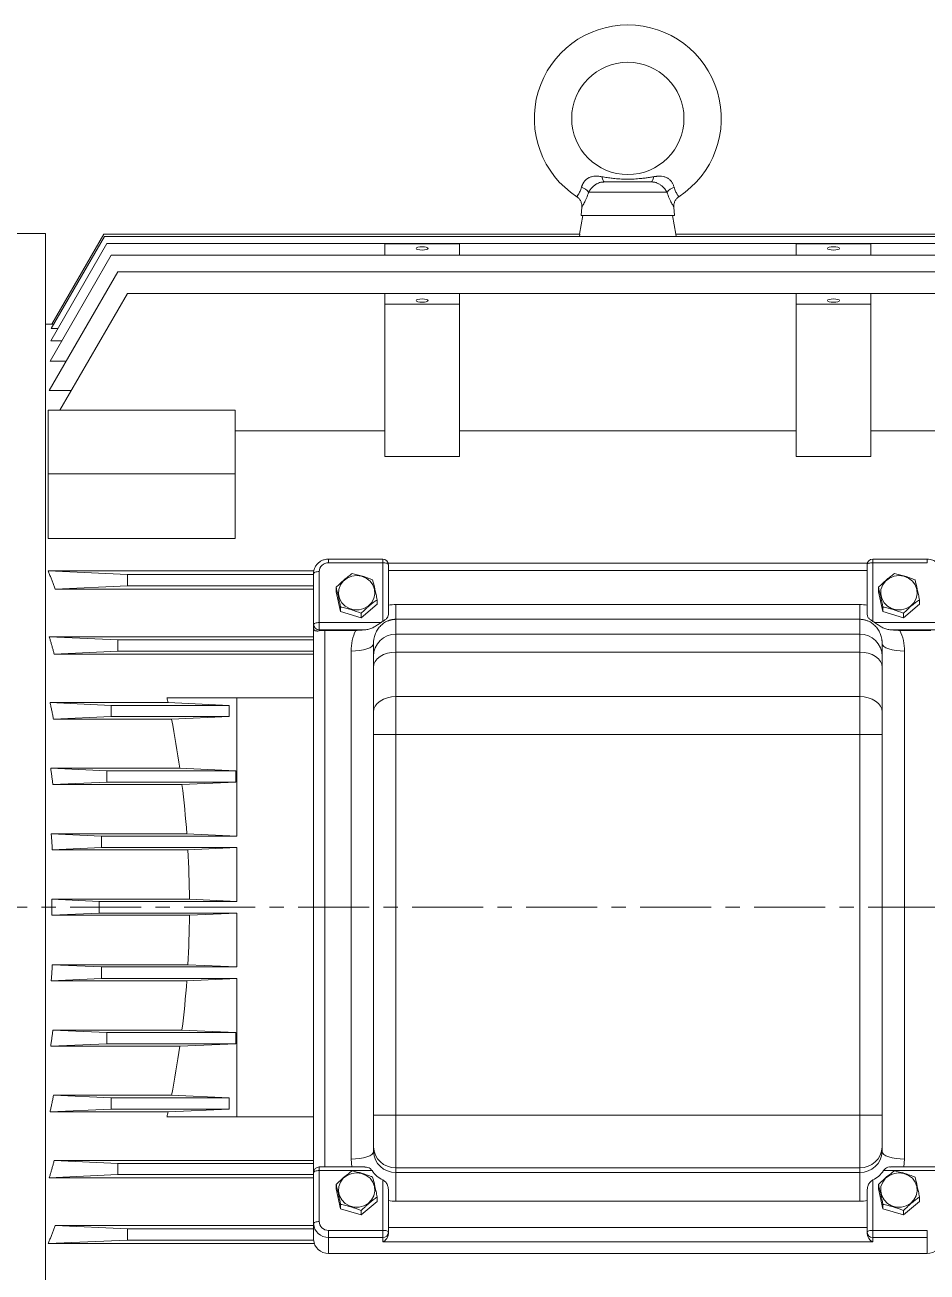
# Model space of a CAD drawing. Header units: inches. Extents: x -48 to 250, y -21 to 207.
# Drawn here: x 20.49 to 29.99, y 52.19 to 65.33 of the extents above; entities that cross this region are included whole.
import ezdxf

# ---------------------------------------------------------------- set-up
doc = ezdxf.new("R2010")
doc.units = ezdxf.units.IN
doc.header["$MEASUREMENT"] = 0
doc.linetypes.add('CENTERX2', pattern=[0.8, 0.5, -0.1, 0.1, -0.1])
doc.layers.add('Centerline', color=5, linetype='CENTERX2', lineweight=5)

# ---------------------------------------------------------------- blocks, each defined once
blk = doc.blocks.new('HHI 286TS FRONT VIEW')
at = {"color": 7, "linetype": 'Continuous', "lineweight": 5}
for p, q in [((-13.088, 7.53), (-13.912, 7.53)), ((-13.984, 7.373), (-13.992, 7.283)), ((-13.008, 7.283), (-13.016, 7.373)), ((-13.972, 7.283), (-14.007, 7.087)), ((-13.008, 7.283), (-13.992, 7.283)), ((-12.993, 7.087), (-13.028, 7.283)), ((-19.63, 7.094), (-24.472, 7.094)), ((-19.63, 7.094), (-19.63, -6.222)), ((-18.983, 6.99), (-19.575, 5.965)), ((-19.009, 7.062), (-19.569, 6.093)), ((-19.017, 7.087), (-19.563, 6.141)), ((-14.004, 7.087), (-19.017, 7.087)), ((-7.991, 7.062), (-19.009, 7.062)), ((-8.017, 6.99), (-18.983, 6.99)), ((-16.059, 6.985), (-16.059, 6.867)), ((-16.059, 6.985), (-15.272, 6.985)), ((-15.272, 6.985), (-15.272, 6.867)), ((-14.004, 7.087), (-14.008, 7.062)), ((-12.992, 7.062), (-12.996, 7.087)), ((-7.983, 7.087), (-12.996, 7.087)), ((-11.728, 6.867), (-11.728, 6.985)), ((-10.941, 6.985), (-11.728, 6.985)), ((-10.941, 6.867), (-10.941, 6.985)), ((-18.937, 6.867), (-19.582, 5.751)), ((-8.063, 6.867), (-18.937, 6.867)), ((-18.868, 6.693), (-19.59, 5.442)), ((-8.132, 6.693), (-18.868, 6.693)), ((-18.767, 6.464), (-19.477, 5.234)), ((-16.059, 6.464), (-18.767, 6.464)), ((-16.059, 6.464), (-16.059, 6.35)), ((-15.272, 6.464), (-16.059, 6.464)), ((-15.272, 6.464), (-15.272, 6.35)), ((-11.728, 6.464), (-15.272, 6.464)), ((-10.941, 6.464), (-11.728, 6.464)), ((-11.728, 6.35), (-11.728, 6.464)), ((-10.941, 6.35), (-10.941, 6.464)), ((-8.233, 6.464), (-10.941, 6.464)), ((-16.059, 6.35), (-16.059, 4.747)), ((-16.059, 6.35), (-15.272, 6.35)), ((-15.272, 6.35), (-15.272, 4.747)), ((-10.941, 6.35), (-11.728, 6.35)), ((-11.728, 4.747), (-11.728, 6.35)), ((-10.941, 4.747), (-10.941, 6.35)), ((-19.563, 6.142), (-19.63, 6.142)), ((-19.501, 6.093), (-19.569, 6.093)), ((-19.541, 6.141), (-19.563, 6.141)), ((-19.458, 5.965), (-19.575, 5.965)), ((-19.411, 5.751), (-19.582, 5.751)), ((-19.357, 5.442), (-19.59, 5.442)), ((-19.602, 5.234), (-17.634, 5.234)), ((-19.602, 4.566), (-19.602, 5.234)), ((-17.634, 4.566), (-17.634, 5.234)), ((-16.059, 5.018), (-17.634, 5.018)), ((-11.728, 5.018), (-15.272, 5.018)), ((-9.366, 5.018), (-10.941, 5.018)), ((-15.272, 4.747), (-16.059, 4.747)), ((-10.941, 4.747), (-11.728, 4.747)), ((-19.602, 4.566), (-17.634, 4.566)), ((-19.602, 3.885), (-19.602, 4.566)), ((-17.634, 4.566), (-17.634, 3.885)), ((-17.634, 3.885), (-19.602, 3.885)), ((-16.079, 3.666), (-16.65, 3.666)), ((-16.65, 3.628), (-16.65, 3.666)), ((-16.65, 3.628), (-16.079, 3.628)), ((-16.079, 3.628), (-16.079, 3.666)), ((-16.079, 3.628), (-16.079, 3.011)), ((-10.978, 3.623), (-16.022, 3.623)), ((-16.02, 3.096), (-16.02, 3.607)), ((-10.98, 3.607), (-10.98, 3.096)), ((-10.35, 3.666), (-10.921, 3.666)), ((-10.921, 3.666), (-10.921, 3.628)), ((-10.921, 3.628), (-10.921, 3.011)), ((-10.921, 3.628), (-10.35, 3.628)), ((-10.35, 3.628), (-10.35, 3.666)), ((-18.767, 3.504), (-19.602, 3.542)), ((-19.602, 3.542), (-16.803, 3.542)), ((-18.767, 3.504), (-16.807, 3.504)), ((-18.767, 3.386), (-18.767, 3.504)), ((-16.807, 2.978), (-16.807, 3.515)), ((-16.748, 2.999), (-16.748, 3.535)), ((-16.02, 3.545), (-10.98, 3.545)), ((-19.527, 3.351), (-18.767, 3.386)), ((-16.807, 3.351), (-19.527, 3.351)), ((-16.807, 3.386), (-18.767, 3.386)), ((-16.571, 3.323), (-16.571, 3.37)), ((-16.571, 3.323), (-16.523, 3.114)), ((-10.862, 3.323), (-10.862, 3.37)), ((-10.814, 3.114), (-10.862, 3.323)), ((-16.523, 3.161), (-16.523, 3.114)), ((-16.307, 3.049), (-16.138, 3.192)), ((-16.138, 3.239), (-16.138, 3.192)), ((-15.941, 3.187), (-15.941, 3.033)), ((-11.059, 3.187), (-15.941, 3.187)), ((-11.059, 3.187), (-11.059, 3.033)), ((-10.814, 3.114), (-10.814, 3.161)), ((-10.429, 3.192), (-10.598, 3.049)), ((-10.429, 3.192), (-10.429, 3.239)), ((-16.523, 3.114), (-16.307, 3.049)), ((-16.307, 3.096), (-16.307, 3.049)), ((-15.941, 2.877), (-15.941, 3.033)), ((-11.059, 3.033), (-15.941, 3.033)), ((-11.059, 3.033), (-11.059, 2.877)), ((-10.598, 3.049), (-10.814, 3.114)), ((-10.598, 3.049), (-10.598, 3.096)), ((-16.807, 2.931), (-16.807, 2.978)), ((-16.807, -2.793), (-16.807, 2.931)), ((-16.748, 2.978), (-16.748, 2.999)), ((-16.098, 2.999), (-16.748, 2.999)), ((-16.748, 2.923), (-16.748, 2.978)), ((-16.748, 2.923), (-16.258, 2.923)), ((-16.748, 2.923), (-16.748, 2.911)), ((-16.689, 2.916), (-16.364, 2.916)), ((-16.689, -2.734), (-16.689, 2.916)), ((-10.902, 2.999), (-10.252, 2.999)), ((-10.742, 2.923), (-10.252, 2.923)), ((-10.636, 2.916), (-10.311, 2.916)), ((-19.59, 2.848), (-16.807, 2.848)), ((-19.59, 2.848), (-18.868, 2.815)), ((-18.868, 2.815), (-16.807, 2.815)), ((-18.868, 2.697), (-18.868, 2.815)), ((-16.177, 2.642), (-16.177, 2.778)), ((-15.941, 2.688), (-15.941, 2.877)), ((-11.059, 2.877), (-15.941, 2.877)), ((-11.059, 2.688), (-11.059, 2.877)), ((-10.823, 2.642), (-10.823, 2.778)), ((-19.538, 2.666), (-18.868, 2.697)), ((-16.807, 2.666), (-19.538, 2.666)), ((-16.807, 2.697), (-18.868, 2.697)), ((-16.413, 2.697), (-16.413, -2.652)), ((-15.941, 2.218), (-15.941, 2.688)), ((-15.941, 2.688), (-11.059, 2.688)), ((-11.059, 2.688), (-11.059, 2.218)), ((-10.587, -2.652), (-10.587, 2.697)), ((-16.177, 2.058), (-16.177, 2.528)), ((-10.823, 2.058), (-10.823, 2.528)), ((-19.582, 2.155), (-18.34, 2.155)), ((-19.582, 2.155), (-18.937, 2.126)), ((-18.937, 2.126), (-17.695, 2.126)), ((-18.937, 2.126), (-18.937, 2.008)), ((-17.614, 2.205), (-18.351, 2.205)), ((-18.34, 2.155), (-17.695, 2.126)), ((-17.695, 2.126), (-17.695, 2.008)), ((-17.614, 0.749), (-17.614, 2.205)), ((-16.807, 2.205), (-17.614, 2.205)), ((-15.941, 1.819), (-15.941, 2.218)), ((-11.059, 2.218), (-15.941, 2.218)), ((-11.059, 2.218), (-11.059, 1.819)), ((-18.937, 2.008), (-19.546, 1.98)), ((-18.304, 1.98), (-19.546, 1.98)), ((-17.695, 2.008), (-18.937, 2.008)), ((-18.304, 1.98), (-17.695, 2.008)), ((-16.177, 1.819), (-15.941, 1.819)), ((-16.177, -2.189), (-16.177, 1.819)), ((-15.941, -2.189), (-15.941, 1.819)), ((-15.941, 1.819), (-11.059, 1.819)), ((-11.059, 1.819), (-10.823, 1.819)), ((-11.059, 1.819), (-11.059, -2.189)), ((-10.823, -2.189), (-10.823, 1.819)), ((-19.575, 1.464), (-18.983, 1.437)), ((-19.575, 1.464), (-18.216, 1.464)), ((-18.216, 1.464), (-17.625, 1.437)), ((-18.983, 1.319), (-19.552, 1.293)), ((-18.983, 1.437), (-17.625, 1.437)), ((-18.983, 1.437), (-18.983, 1.319)), ((-17.625, 1.319), (-18.983, 1.319)), ((-17.625, 1.319), (-18.194, 1.293)), ((-17.625, 1.437), (-17.625, 1.319)), ((-18.194, 1.293), (-19.552, 1.293)), ((-19.569, 0.773), (-19.041, 0.749)), ((-19.569, 0.773), (-18.142, 0.773)), ((-19.041, 0.749), (-19.041, 0.628)), ((-19.041, 0.749), (-17.614, 0.749)), ((-18.142, 0.773), (-17.614, 0.749)), ((-19.041, 0.628), (-19.558, 0.605)), ((-18.131, 0.605), (-19.558, 0.605)), ((-17.614, 0.628), (-19.041, 0.628)), ((-18.131, 0.605), (-17.614, 0.628)), ((-17.614, 0.061), (-17.614, 0.628)), ((-19.563, 0.084), (-19.063, 0.061)), ((-19.563, 0.084), (-18.115, 0.084)), ((-19.063, 0.061), (-19.063, -0.061)), ((-19.063, 0.061), (-17.614, 0.061)), ((-18.115, 0.084), (-17.614, 0.061)), ((-19.063, -0.061), (-19.563, -0.084)), ((-18.115, -0.084), (-19.563, -0.084)), ((-17.614, -0.061), (-19.063, -0.061)), ((-18.115, -0.084), (-17.614, -0.061)), ((-17.614, -0.628), (-17.614, -0.061)), ((-19.558, -0.605), (-19.041, -0.628)), ((-19.558, -0.605), (-18.131, -0.605)), ((-19.041, -0.628), (-19.041, -0.749)), ((-19.041, -0.628), (-17.614, -0.628)), ((-18.131, -0.605), (-17.614, -0.628)), ((-19.041, -0.749), (-19.569, -0.773)), ((-18.142, -0.773), (-19.569, -0.773)), ((-17.614, -0.749), (-19.041, -0.749)), ((-18.142, -0.773), (-17.614, -0.749)), ((-17.614, -2.205), (-17.614, -0.749)), ((-19.552, -1.293), (-18.983, -1.319)), ((-19.552, -1.293), (-18.194, -1.293)), ((-18.194, -1.293), (-17.625, -1.319)), ((-18.983, -1.437), (-19.575, -1.464)), ((-18.983, -1.319), (-18.983, -1.437)), ((-18.983, -1.319), (-17.625, -1.319)), ((-17.625, -1.437), (-18.983, -1.437)), ((-17.625, -1.437), (-18.216, -1.464)), ((-17.625, -1.319), (-17.625, -1.437)), ((-18.216, -1.464), (-19.575, -1.464)), ((-19.546, -1.98), (-18.937, -2.008)), ((-19.546, -1.98), (-18.304, -1.98)), ((-18.937, -2.008), (-18.937, -2.126)), ((-18.937, -2.008), (-17.695, -2.008)), ((-18.304, -1.98), (-17.695, -2.008)), ((-17.695, -2.008), (-17.695, -2.126)), ((-18.937, -2.126), (-19.582, -2.155)), ((-18.34, -2.155), (-19.582, -2.155)), ((-17.695, -2.126), (-18.937, -2.126)), ((-18.351, -2.205), (-17.614, -2.205)), ((-17.695, -2.126), (-18.34, -2.155)), ((-17.614, -2.205), (-16.807, -2.205)), ((-15.941, -2.189), (-16.177, -2.189)), ((-15.941, -2.744), (-15.941, -2.189)), ((-11.059, -2.189), (-15.941, -2.189)), ((-11.059, -2.189), (-11.059, -2.744)), ((-10.823, -2.189), (-11.059, -2.189)), ((-16.177, -2.522), (-16.177, -2.571)), ((-10.823, -2.571), (-10.823, -2.522)), ((-19.538, -2.666), (-18.868, -2.697)), ((-19.538, -2.666), (-16.807, -2.666)), ((-18.868, -2.815), (-18.868, -2.697)), ((-18.868, -2.697), (-16.807, -2.697)), ((-16.268, -2.734), (-16.748, -2.734)), ((-16.748, -2.773), (-16.748, -2.734)), ((-16.413, -2.652), (-16.404, -2.734)), ((-15.941, -2.744), (-11.059, -2.744)), ((-15.941, -2.793), (-15.941, -2.744)), ((-11.059, -2.744), (-11.059, -2.793)), ((-10.252, -2.734), (-10.731, -2.734)), ((-10.596, -2.734), (-10.587, -2.652)), ((-18.868, -2.815), (-19.59, -2.848)), ((-16.807, -2.848), (-19.59, -2.848)), ((-16.807, -2.815), (-18.868, -2.815)), ((-16.807, -3.329), (-16.807, -2.793)), ((-16.748, -3.309), (-16.748, -2.773)), ((-16.403, -2.773), (-16.748, -2.773)), ((-16.192, -2.773), (-16.397, -2.773)), ((-16.079, -3.402), (-16.079, -2.871)), ((-15.941, -2.793), (-11.059, -2.793)), ((-15.941, -2.793), (-15.941, -3.096)), ((-11.059, -3.096), (-11.059, -2.793)), ((-10.921, -3.402), (-10.921, -2.871)), ((-10.808, -2.773), (-10.694, -2.773)), ((-10.689, -2.773), (-10.252, -2.773)), ((-16.571, -2.966), (-16.571, -2.919)), ((-16.523, -3.175), (-16.571, -2.966)), ((-16.02, -3.422), (-16.02, -2.992)), ((-10.98, -2.992), (-10.98, -3.422)), ((-10.862, -2.966), (-10.862, -2.919)), ((-10.862, -2.966), (-10.814, -3.175)), ((-16.523, -3.175), (-16.523, -3.128)), ((-16.138, -3.097), (-16.307, -3.24)), ((-16.138, -3.097), (-16.138, -3.05)), ((-15.941, -3.096), (-11.059, -3.096)), ((-10.814, -3.128), (-10.814, -3.175)), ((-10.598, -3.24), (-10.429, -3.097)), ((-10.429, -3.05), (-10.429, -3.097)), ((-16.307, -3.24), (-16.523, -3.175)), ((-16.307, -3.24), (-16.307, -3.193)), ((-10.814, -3.175), (-10.598, -3.24)), ((-10.598, -3.193), (-10.598, -3.24)), ((-19.527, -3.351), (-18.767, -3.386)), ((-19.527, -3.351), (-16.807, -3.351)), ((-18.767, -3.504), (-18.767, -3.386)), ((-18.767, -3.386), (-16.807, -3.386)), ((-16.807, -3.498), (-16.807, -3.329)), ((-16.65, -3.402), (-16.65, -3.477)), ((-16.079, -3.402), (-16.65, -3.402)), ((-16.079, -3.422), (-16.079, -3.402)), ((-10.98, -3.373), (-16.02, -3.373)), ((-10.921, -3.422), (-10.921, -3.402)), ((-10.35, -3.402), (-10.921, -3.402)), ((-10.35, -3.402), (-10.35, -3.477)), ((-18.767, -3.504), (-19.602, -3.542)), ((-16.8, -3.542), (-19.602, -3.542)), ((-16.807, -3.504), (-18.767, -3.504)), ((-16.65, -3.477), (-16.079, -3.477)), ((-16.65, -3.646), (-16.65, -3.477)), ((-16.079, -3.477), (-16.079, -3.422)), ((-16.079, -3.477), (-16.079, -3.524)), ((-16.079, -3.524), (-10.921, -3.524)), ((-16.02, -3.434), (-16.02, -3.422)), ((-10.98, -3.434), (-10.98, -3.422)), ((-10.921, -3.422), (-10.921, -3.477)), ((-10.921, -3.477), (-10.35, -3.477)), ((-10.921, -3.524), (-10.921, -3.477)), ((-10.35, -3.477), (-10.35, -3.646)), ((-16.65, -3.646), (-10.35, -3.646))]:
    blk.add_line(p, q, dxfattribs=at)
at = {"color": 7, "linetype": 'Continuous', "lineweight": 5, "flags": 128}
for points in [[(-13.772, 7.693), (-13.769, 7.681), (-13.767, 7.67), (-13.763, 7.66), (-13.76, 7.652), (-13.756, 7.646), (-13.752, 7.642), (-13.748, 7.639), (-13.744, 7.638)], [(-13.256, 7.638), (-13.252, 7.639), (-13.248, 7.642), (-13.244, 7.646), (-13.24, 7.652), (-13.237, 7.66), (-13.233, 7.67), (-13.231, 7.681), (-13.228, 7.693)], [(-15.665, 6.92), (-15.641, 6.922), (-15.621, 6.926), (-15.607, 6.931), (-15.602, 6.938), (-15.607, 6.945), (-15.621, 6.95), (-15.641, 6.954), (-15.665, 6.956), (-15.689, 6.954), (-15.71, 6.95), (-15.724, 6.945), (-15.728, 6.938), (-15.724, 6.931), (-15.71, 6.926), (-15.689, 6.922), (-15.665, 6.92)], [(-11.335, 6.92), (-11.359, 6.922), (-11.379, 6.926), (-11.393, 6.931), (-11.398, 6.938), (-11.393, 6.945), (-11.379, 6.95), (-11.359, 6.954), (-11.335, 6.956), (-11.311, 6.954), (-11.29, 6.95), (-11.276, 6.945), (-11.272, 6.938), (-11.276, 6.931), (-11.29, 6.926), (-11.311, 6.922), (-11.335, 6.92)], [(-15.665, 6.371), (-15.689, 6.373), (-15.71, 6.376), (-15.724, 6.382), (-15.728, 6.389), (-15.724, 6.396), (-15.71, 6.401), (-15.689, 6.405), (-15.665, 6.406), (-15.641, 6.405), (-15.621, 6.401), (-15.607, 6.396), (-15.602, 6.389), (-15.607, 6.382), (-15.621, 6.376), (-15.641, 6.373), (-15.665, 6.371)], [(-11.335, 6.371), (-11.359, 6.373), (-11.379, 6.376), (-11.393, 6.382), (-11.398, 6.389), (-11.393, 6.396), (-11.379, 6.401), (-11.359, 6.405), (-11.335, 6.406), (-11.311, 6.405), (-11.29, 6.401), (-11.276, 6.396), (-11.272, 6.389), (-11.276, 6.382), (-11.29, 6.376), (-11.311, 6.373), (-11.335, 6.371)], [(-16.079, 3.628), (-16.067, 3.627), (-16.056, 3.626), (-16.046, 3.624), (-16.037, 3.622), (-16.03, 3.619), (-16.024, 3.615), (-16.021, 3.611), (-16.02, 3.607)], [(-10.98, 3.607), (-10.979, 3.611), (-10.976, 3.615), (-10.97, 3.619), (-10.963, 3.622), (-10.954, 3.624), (-10.944, 3.626), (-10.933, 3.627), (-10.921, 3.628)], [(-16.748, 3.535), (-16.76, 3.535), (-16.771, 3.534), (-16.781, 3.532), (-16.79, 3.529), (-16.797, 3.526), (-16.803, 3.523), (-16.806, 3.519), (-16.807, 3.515)], [(-16.354, 3.493), (-16.302, 3.486), (-16.254, 3.466), (-16.213, 3.435), (-16.183, 3.395), (-16.165, 3.348), (-16.162, 3.299), (-16.173, 3.251), (-16.197, 3.207), (-16.233, 3.171), (-16.277, 3.145), (-16.328, 3.132), (-16.381, 3.132), (-16.431, 3.145), (-16.476, 3.171), (-16.512, 3.207), (-16.536, 3.251), (-16.547, 3.299), (-16.543, 3.348), (-16.526, 3.395), (-16.495, 3.435), (-16.455, 3.466), (-16.406, 3.486), (-16.354, 3.493)], [(-10.646, 3.493), (-10.594, 3.486), (-10.545, 3.466), (-10.505, 3.435), (-10.474, 3.395), (-10.457, 3.348), (-10.453, 3.299), (-10.464, 3.251), (-10.488, 3.207), (-10.524, 3.171), (-10.569, 3.145), (-10.619, 3.132), (-10.672, 3.132), (-10.723, 3.145), (-10.767, 3.171), (-10.803, 3.207), (-10.827, 3.251), (-10.838, 3.299), (-10.835, 3.348), (-10.817, 3.395), (-10.787, 3.435), (-10.746, 3.466), (-10.698, 3.486), (-10.646, 3.493)], [(-16.807, 2.978), (-16.806, 2.982), (-16.803, 2.986), (-16.797, 2.99), (-16.79, 2.993), (-16.781, 2.995), (-16.771, 2.997), (-16.76, 2.998), (-16.748, 2.999)], [(-16.413, 2.697), (-16.367, 2.699), (-16.323, 2.703), (-16.282, 2.711), (-16.246, 2.721), (-16.217, 2.733), (-16.195, 2.747), (-16.182, 2.762), (-16.177, 2.778)], [(-10.587, 2.697), (-10.633, 2.699), (-10.677, 2.703), (-10.718, 2.711), (-10.754, 2.721), (-10.783, 2.733), (-10.805, 2.747), (-10.818, 2.762), (-10.823, 2.778)], [(-16.177, 2.528), (-16.173, 2.559), (-16.159, 2.589), (-16.137, 2.617), (-16.108, 2.641), (-16.072, 2.661), (-16.031, 2.675), (-15.987, 2.684), (-15.941, 2.688)], [(-11.059, 2.688), (-11.013, 2.684), (-10.969, 2.675), (-10.928, 2.661), (-10.892, 2.641), (-10.863, 2.617), (-10.841, 2.589), (-10.827, 2.559), (-10.823, 2.528)], [(-16.177, 2.058), (-16.173, 2.089), (-16.159, 2.119), (-16.137, 2.147), (-16.108, 2.171), (-16.072, 2.191), (-16.031, 2.206), (-15.987, 2.215), (-15.941, 2.218)], [(-11.059, 2.218), (-11.013, 2.215), (-10.969, 2.206), (-10.928, 2.191), (-10.892, 2.171), (-10.863, 2.147), (-10.841, 2.119), (-10.827, 2.089), (-10.823, 2.058)], [(-16.413, -2.652), (-16.367, -2.65), (-16.323, -2.645), (-16.282, -2.638), (-16.246, -2.628), (-16.217, -2.616), (-16.195, -2.602), (-16.182, -2.587), (-16.177, -2.571)], [(-10.823, -2.571), (-10.818, -2.587), (-10.805, -2.602), (-10.783, -2.616), (-10.754, -2.628), (-10.718, -2.638), (-10.677, -2.645), (-10.633, -2.65), (-10.587, -2.652)], [(-16.748, -2.773), (-16.76, -2.773), (-16.771, -2.774), (-16.781, -2.776), (-16.79, -2.779), (-16.797, -2.782), (-16.803, -2.785), (-16.806, -2.789), (-16.807, -2.793)], [(-16.354, -2.796), (-16.302, -2.803), (-16.254, -2.823), (-16.213, -2.854), (-16.183, -2.894), (-16.165, -2.941), (-16.162, -2.99), (-16.173, -3.038), (-16.197, -3.082), (-16.233, -3.118), (-16.277, -3.144), (-16.328, -3.157), (-16.381, -3.157), (-16.431, -3.144), (-16.476, -3.118), (-16.512, -3.082), (-16.536, -3.038), (-16.547, -2.99), (-16.543, -2.941), (-16.526, -2.894), (-16.495, -2.854), (-16.455, -2.823), (-16.406, -2.803), (-16.354, -2.796)], [(-10.646, -2.796), (-10.594, -2.803), (-10.545, -2.823), (-10.505, -2.854), (-10.474, -2.894), (-10.457, -2.941), (-10.453, -2.99), (-10.464, -3.038), (-10.488, -3.082), (-10.524, -3.118), (-10.569, -3.144), (-10.619, -3.157), (-10.672, -3.157), (-10.723, -3.144), (-10.767, -3.118), (-10.803, -3.082), (-10.827, -3.038), (-10.838, -2.99), (-10.835, -2.941), (-10.817, -2.894), (-10.787, -2.854), (-10.746, -2.823), (-10.698, -2.803), (-10.646, -2.796)], [(-16.807, -3.329), (-16.806, -3.325), (-16.803, -3.322), (-16.797, -3.318), (-16.79, -3.315), (-16.781, -3.313), (-16.771, -3.311), (-16.76, -3.309), (-16.748, -3.309)], [(-16.02, -3.422), (-16.021, -3.418), (-16.024, -3.414), (-16.03, -3.411), (-16.037, -3.408), (-16.046, -3.405), (-16.056, -3.403), (-16.067, -3.402), (-16.079, -3.402)], [(-10.921, -3.402), (-10.933, -3.402), (-10.944, -3.403), (-10.954, -3.405), (-10.963, -3.408), (-10.97, -3.411), (-10.976, -3.414), (-10.979, -3.418), (-10.98, -3.422)]]:
    blk.add_lwpolyline(points, dxfattribs=at)
at = {"color": 7, "linetype": 'Continuous', "lineweight": 5}
blk.add_circle((-13.5, 8.307), 0.591, dxfattribs=at)
for centre, radius, start, end in [((-13.5, 8.307), 0.984, 303.0931, 236.9006), ((-14.05, 7.415), 0.179, 39.9679, 69.4473), ((-12.95, 7.415), 0.179, 110.5527, 140.0321), ((-16.079, 3.607), 0.0591, 0, 90), ((-10.921, 3.607), 0.0591, 90, 180), ((-16.75, 2.98), 0.0574, 181.8362, 271.7253), ((-16.69, 2.607), 0.309, 89.7379, 100.7342), ((-15.941, 2.641), 0.236, 89.8911, 179.8905), ((-11.059, 2.641), 0.236, 0.1095, 90.1089), ((-15.948, -2.514), 0.229, 181.8363, 271.7255), ((-15.948, -2.563), 0.229, 181.8363, 271.7255), ((-11.052, -2.514), 0.229, 268.2745, 358.1637), ((-11.052, -2.563), 0.229, 268.2745, 358.1637), ((-16.748, -2.793), 0.0591, 90, 180), ((-15.951, -2.611), 0.29, 213.9666, 243.9672), ((-11.049, -2.611), 0.29, 296.0328, 326.0334), ((-16.654, -3.324), 0.153, 181.8361, 271.7255), ((-16.654, -3.493), 0.153, 181.8363, 271.7253), ((-16.077, -3.42), 0.0574, 268.2747, 358.1638), ((-10.923, -3.42), 0.0574, 181.8362, 271.7253), ((-10.346, -3.493), 0.153, 268.2747, 358.1637)]:
    blk.add_arc(centre, radius, start, end, dxfattribs=at)
for start_param, end_param in [(5.070934, 5.079558), (4.95305, 5.040686), (4.838653, 4.924518), (4.726036, 4.81106), (4.613718, 4.698742), (4.50026, 4.586125), (4.384092, 4.471728), (4.34522, 4.353844)]:
    blk.add_ellipse((-21.66, 0), major_axis=(0, 6.142), ratio=0.57735, start_param=start_param, end_param=end_param, dxfattribs=at)
for points, knots in [([(-13.987, 7.583), (-13.986, 7.585), (-13.985, 7.59), (-13.983, 7.597), (-13.98, 7.603), (-13.977, 7.61), (-13.974, 7.616), (-13.971, 7.622), (-13.968, 7.628), (-13.964, 7.634), (-13.961, 7.639), (-13.957, 7.644), (-13.953, 7.649), (-13.948, 7.654), (-13.944, 7.658), (-13.939, 7.662), (-13.935, 7.666), (-13.93, 7.67), (-13.925, 7.674), (-13.92, 7.677), (-13.915, 7.68), (-13.91, 7.683), (-13.896, 7.689), (-13.873, 7.696), (-13.843, 7.699), (-13.817, 7.699), (-13.795, 7.696), (-13.78, 7.694), (-13.772, 7.693)], [0, 0, 0, 0, 0.028652, 0.056573, 0.083798, 0.110368, 0.13632, 0.161694, 0.18653, 0.210869, 0.234753, 0.258222, 0.281318, 0.304083, 0.326559, 0.348787, 0.370809, 0.392665, 0.414396, 0.436042, 0.45764, 0.479231, 0.500849, 0.622451, 0.750474, 0.829801, 0.912729, 1, 1, 1, 1]), ([(-13.744, 7.638), (-13.746, 7.638), (-13.751, 7.638), (-13.757, 7.637), (-13.764, 7.637), (-13.773, 7.636), (-13.784, 7.634), (-13.802, 7.63), (-13.818, 7.622), (-13.834, 7.613), (-13.85, 7.603), (-13.867, 7.588), (-13.882, 7.572), (-13.893, 7.56), (-13.9, 7.55), (-13.906, 7.54), (-13.91, 7.533), (-13.912, 7.53)], [0, 0, 0, 0, 0.030588, 0.061546, 0.092932, 0.124801, 0.183824, 0.249632, 0.374406, 0.436808, 0.499662, 0.629553, 0.749371, 0.81133, 0.873745, 0.936633, 1, 1, 1, 1]), ([(-13.772, 7.693), (-13.763, 7.691), (-13.745, 7.688), (-13.717, 7.684), (-13.69, 7.68), (-13.664, 7.677), (-13.623, 7.672), (-13.569, 7.668), (-13.5, 7.667), (-13.431, 7.668), (-13.371, 7.673), (-13.318, 7.679), (-13.273, 7.685), (-13.243, 7.69), (-13.228, 7.693)], [0, 0, 0, 0, 0.051401, 0.102006, 0.1519, 0.201173, 0.249908, 0.376526, 0.500003, 0.623428, 0.749996, 0.831542, 0.914743, 1, 1, 1, 1]), ([(-13.256, 7.638), (-13.322, 7.638), (-13.409, 7.638), (-13.591, 7.638), (-13.678, 7.638), (-13.744, 7.638)], [0, 0, 0, 0, 0.5, 0.5, 1, 1, 1, 1]), ([(-13.088, 7.53), (-13.089, 7.532), (-13.091, 7.536), (-13.095, 7.541), (-13.098, 7.547), (-13.102, 7.553), (-13.106, 7.558), (-13.111, 7.564), (-13.119, 7.574), (-13.133, 7.588), (-13.15, 7.603), (-13.166, 7.613), (-13.178, 7.62), (-13.19, 7.626), (-13.203, 7.631), (-13.216, 7.634), (-13.229, 7.636), (-13.243, 7.638), (-13.252, 7.638), (-13.256, 7.638)], [0, 0, 0, 0, 0.036169, 0.072182, 0.10804, 0.143744, 0.179297, 0.2147, 0.249959, 0.369715, 0.499431, 0.562063, 0.62411, 0.689902, 0.749359, 0.815265, 0.87434, 0.938039, 1, 1, 1, 1]), ([(-13.228, 7.693), (-13.224, 7.693), (-13.216, 7.695), (-13.205, 7.696), (-13.193, 7.697), (-13.182, 7.698), (-13.171, 7.699), (-13.153, 7.699), (-13.127, 7.696), (-13.102, 7.688), (-13.084, 7.68), (-13.074, 7.673), (-13.064, 7.665), (-13.054, 7.656), (-13.045, 7.647), (-13.037, 7.636), (-13.03, 7.624), (-13.023, 7.611), (-13.017, 7.597), (-13.015, 7.588), (-13.013, 7.583)], [0, 0, 0, 0, 0.044357, 0.087536, 0.129624, 0.170712, 0.210896, 0.250276, 0.378139, 0.499623, 0.544946, 0.590326, 0.636119, 0.682697, 0.73044, 0.779733, 0.830962, 0.884505, 0.940732, 1, 1, 1, 1]), ([(-14.037, 7.483), (-14.037, 7.483), (-14.039, 7.48), (-14.033, 7.488), (-14.021, 7.505), (-14.002, 7.537), (-13.992, 7.567), (-13.987, 7.583)], [0, 0, 0, 0, 0.000071, 0.250375, 0.500644, 0.750779, 1, 1, 1, 1]), ([(-13.912, 7.53), (-13.92, 7.508), (-13.935, 7.464), (-13.96, 7.414), (-13.98, 7.38), (-13.983, 7.375), (-13.984, 7.373)], [0, 0, 0, 0, 0.250063, 0.500302, 0.75028, 1, 1, 1, 1]), ([(-13.016, 7.373), (-13.016, 7.373), (-13.013, 7.37), (-13.022, 7.383), (-13.039, 7.414), (-13.065, 7.464), (-13.08, 7.508), (-13.088, 7.53)], [0, 0, 0, 0, 0.000027, 0.249711, 0.499472, 0.749103, 1, 1, 1, 1]), ([(-13.013, 7.583), (-13.008, 7.567), (-12.998, 7.536), (-12.979, 7.506), (-12.965, 7.486), (-12.964, 7.484), (-12.963, 7.483)], [0, 0, 0, 0, 0.250317, 0.499813, 0.749858, 1, 1, 1, 1]), ([(-14.037, 7.483), (-14.029, 7.476), (-14.012, 7.463), (-13.995, 7.436), (-13.984, 7.405), (-13.984, 7.384), (-13.984, 7.373)], [0, 0, 0, 0, 0.245383, 0.500002, 0.754617, 1, 1, 1, 1]), ([(-13.016, 7.373), (-13.016, 7.384), (-13.016, 7.405), (-13.005, 7.436), (-12.988, 7.463), (-12.971, 7.476), (-12.963, 7.483)], [0, 0, 0, 0, 0.2453831, 0.4999977, 0.7546169, 1, 1, 1, 1]), ([(-16.65, 3.666), (-16.665, 3.665), (-16.687, 3.664), (-16.717, 3.653), (-16.741, 3.64), (-16.766, 3.619), (-16.788, 3.591), (-16.802, 3.557), (-16.809, 3.53), (-16.807, 3.516), (-16.807, 3.515)], [0, 0, 0, 0, 0.1872492, 0.2635912, 0.390454, 0.523699, 0.6685335, 0.8229772, 0.987669, 1, 1, 1, 1]), ([(-10.193, 3.516), (-10.194, 3.529), (-10.196, 3.555), (-10.213, 3.592), (-10.237, 3.622), (-10.264, 3.643), (-10.291, 3.656), (-10.319, 3.665), (-10.339, 3.666), (-10.35, 3.666)], [0, 0, 0, 0, 0.160808, 0.32897, 0.493484, 0.643954, 0.749247, 0.861322, 1, 1, 1, 1]), ([(-19.527, 3.351), (-19.532, 3.364), (-19.542, 3.39), (-19.556, 3.428), (-19.571, 3.466), (-19.586, 3.504), (-19.597, 3.529), (-19.602, 3.542)], [0, 0, 0, 0, 0.198904, 0.398354, 0.598352, 0.7989, 1, 1, 1, 1]), ([(-16.571, 3.37), (-16.543, 3.397), (-16.515, 3.423), (-16.479, 3.454), (-16.472, 3.46), (-16.458, 3.471), (-16.451, 3.477), (-16.43, 3.493), (-16.416, 3.504), (-16.402, 3.514)], [0, 0, 0, 0, 0.5, 0.5, 0.625, 0.625, 0.75, 0.75, 1, 1, 1, 1]), ([(-16.402, 3.514), (-16.367, 3.507), (-16.331, 3.498), (-16.285, 3.484), (-16.276, 3.481), (-16.257, 3.475), (-16.248, 3.472), (-16.221, 3.462), (-16.203, 3.455), (-16.186, 3.448)], [0, 0, 0, 0, 0.5, 0.5, 0.625, 0.625, 0.75, 0.75, 1, 1, 1, 1]), ([(-16.186, 3.448), (-16.178, 3.418), (-16.17, 3.385), (-16.16, 3.341), (-16.158, 3.332), (-16.154, 3.314), (-16.152, 3.304), (-16.146, 3.277), (-16.142, 3.258), (-16.138, 3.239)], [0, 0, 0, 0, 0.5, 0.5, 0.625, 0.625, 0.75, 0.75, 1, 1, 1, 1]), ([(-10.862, 3.37), (-10.834, 3.397), (-10.807, 3.423), (-10.771, 3.454), (-10.763, 3.46), (-10.749, 3.471), (-10.742, 3.477), (-10.721, 3.493), (-10.707, 3.504), (-10.693, 3.514)], [0, 0, 0, 0, 0.5, 0.5, 0.625, 0.625, 0.75, 0.75, 1, 1, 1, 1]), ([(-10.693, 3.514), (-10.658, 3.507), (-10.622, 3.498), (-10.576, 3.484), (-10.567, 3.481), (-10.549, 3.475), (-10.54, 3.472), (-10.513, 3.462), (-10.495, 3.455), (-10.477, 3.448)], [0, 0, 0, 0, 0.5, 0.5, 0.625, 0.625, 0.75, 0.75, 1, 1, 1, 1]), ([(-10.477, 3.448), (-10.469, 3.418), (-10.461, 3.385), (-10.451, 3.341), (-10.449, 3.332), (-10.445, 3.314), (-10.443, 3.304), (-10.437, 3.277), (-10.433, 3.258), (-10.429, 3.239)], [0, 0, 0, 0, 0.5, 0.5, 0.625, 0.625, 0.75, 0.75, 1, 1, 1, 1]), ([(-16.523, 3.161), (-16.531, 3.199), (-16.539, 3.236), (-16.549, 3.281), (-16.551, 3.289), (-16.555, 3.306), (-16.557, 3.315), (-16.563, 3.339), (-16.567, 3.355), (-16.571, 3.37)], [0, 0, 0, 0, 0.5, 0.5, 0.625, 0.625, 0.75, 0.75, 1, 1, 1, 1]), ([(-10.814, 3.161), (-10.822, 3.199), (-10.83, 3.236), (-10.84, 3.281), (-10.842, 3.289), (-10.846, 3.306), (-10.848, 3.315), (-10.854, 3.339), (-10.858, 3.355), (-10.862, 3.37)], [0, 0, 0, 0, 0.5, 0.5, 0.625, 0.625, 0.75, 0.75, 1, 1, 1, 1]), ([(-16.307, 3.096), (-16.342, 3.11), (-16.378, 3.123), (-16.424, 3.137), (-16.433, 3.14), (-16.451, 3.145), (-16.46, 3.147), (-16.487, 3.154), (-16.505, 3.158), (-16.523, 3.161)], [0, 0, 0, 0, 0.5, 0.5, 0.625, 0.625, 0.75, 0.75, 1, 1, 1, 1]), ([(-16.138, 3.239), (-16.166, 3.219), (-16.193, 3.198), (-16.229, 3.168), (-16.237, 3.161), (-16.251, 3.149), (-16.258, 3.142), (-16.279, 3.123), (-16.293, 3.109), (-16.307, 3.096)], [0, 0, 0, 0, 0.5, 0.5, 0.625, 0.625, 0.75, 0.75, 1, 1, 1, 1]), ([(-16.02, 3.096), (-16.02, 3.109), (-16.02, 3.122), (-16.02, 3.15), (-16.02, 3.165), (-16.02, 3.18)], [0, 0, 0, 0, 0.5, 0.5, 1, 1, 1, 1]), ([(-10.98, 3.096), (-10.98, 3.109), (-10.98, 3.122), (-10.98, 3.15), (-10.98, 3.165), (-10.98, 3.18)], [0, 0, 0, 0, 0.5, 0.5, 1, 1, 1, 1]), ([(-10.598, 3.096), (-10.633, 3.11), (-10.669, 3.123), (-10.715, 3.137), (-10.724, 3.14), (-10.743, 3.145), (-10.752, 3.147), (-10.779, 3.154), (-10.797, 3.158), (-10.814, 3.161)], [0, 0, 0, 0, 0.5, 0.5, 0.625, 0.625, 0.75, 0.75, 1, 1, 1, 1]), ([(-10.429, 3.239), (-10.457, 3.219), (-10.485, 3.198), (-10.521, 3.168), (-10.528, 3.161), (-10.542, 3.149), (-10.549, 3.142), (-10.57, 3.123), (-10.584, 3.109), (-10.598, 3.096)], [0, 0, 0, 0, 0.5, 0.5, 0.625, 0.625, 0.75, 0.75, 1, 1, 1, 1]), ([(-15.941, 3.033), (-15.944, 3.033), (-15.949, 3.033), (-15.957, 3.032), (-15.965, 3.031), (-15.973, 3.03), (-15.981, 3.029), (-15.989, 3.027), (-15.997, 3.025), (-16.005, 3.023), (-16.013, 3.021), (-16.02, 3.018), (-16.041, 3.01), (-16.073, 2.992), (-16.103, 2.964), (-16.125, 2.939), (-16.139, 2.918), (-16.151, 2.895), (-16.161, 2.873), (-16.168, 2.849), (-16.173, 2.827), (-16.176, 2.803), (-16.177, 2.787), (-16.177, 2.778)], [0, 0, 0, 0, 0.018134, 0.036326, 0.054595, 0.072958, 0.091435, 0.110041, 0.128794, 0.147711, 0.166808, 0.186101, 0.205604, 0.321601, 0.450871, 0.516547, 0.587065, 0.654156, 0.727294, 0.792565, 0.866521, 0.92205, 1, 1, 1, 1]), ([(-16.079, 3.011), (-16.073, 3.014), (-16.068, 3.017), (-16.059, 3.024), (-16.055, 3.027), (-16.047, 3.033), (-16.043, 3.036), (-16.037, 3.043), (-16.034, 3.046), (-16.027, 3.056), (-16.024, 3.063), (-16.02, 3.079), (-16.02, 3.087), (-16.02, 3.096)], [0, 0, 0, 0, 0.125, 0.125, 0.25, 0.25, 0.375, 0.375, 0.5, 0.5, 0.75, 0.75, 1, 1, 1, 1]), ([(-10.823, 2.778), (-10.823, 2.781), (-10.823, 2.788), (-10.823, 2.797), (-10.824, 2.805), (-10.825, 2.812), (-10.826, 2.819), (-10.828, 2.831), (-10.832, 2.849), (-10.839, 2.873), (-10.849, 2.895), (-10.861, 2.918), (-10.875, 2.939), (-10.897, 2.964), (-10.927, 2.992), (-10.961, 3.011), (-10.986, 3.02), (-11, 3.025), (-11.015, 3.028), (-11.03, 3.031), (-11.044, 3.032), (-11.054, 3.033), (-11.059, 3.033)], [0, 0, 0, 0, 0.028481, 0.05447, 0.077967, 0.098972, 0.117485, 0.133505, 0.207459, 0.272735, 0.34587, 0.412967, 0.483482, 0.549163, 0.678431, 0.794433, 0.830022, 0.864944, 0.899298, 0.933186, 0.966717, 1, 1, 1, 1]), ([(-10.98, 3.096), (-10.98, 3.087), (-10.98, 3.079), (-10.977, 3.067), (-10.976, 3.064), (-10.973, 3.056), (-10.971, 3.053), (-10.966, 3.046), (-10.963, 3.043), (-10.957, 3.036), (-10.953, 3.033), (-10.941, 3.024), (-10.932, 3.017), (-10.921, 3.011)], [0, 0, 0, 0, 0.25, 0.25, 0.375, 0.375, 0.5, 0.5, 0.625, 0.625, 0.75, 0.75, 1, 1, 1, 1]), ([(-16.748, 2.911), (-16.753, 2.91), (-16.758, 2.909), (-16.767, 2.909), (-16.771, 2.909), (-16.778, 2.91), (-16.782, 2.911), (-16.788, 2.912), (-16.791, 2.913), (-16.798, 2.917), (-16.801, 2.92), (-16.805, 2.924), (-16.806, 2.925), (-16.807, 2.928), (-16.807, 2.93), (-16.807, 2.931)], [0, 0, 0, 0, 0.125, 0.125, 0.25, 0.25, 0.375, 0.375, 0.5, 0.5, 0.75, 0.75, 0.875, 0.875, 1, 1, 1, 1]), ([(-16.364, 2.916), (-16.38, 2.882), (-16.392, 2.847), (-16.409, 2.773), (-16.413, 2.735), (-16.413, 2.697)], [0, 0, 0, 0, 0.5, 0.5, 1, 1, 1, 1]), ([(-16.364, 2.916), (-16.345, 2.916), (-16.327, 2.917), (-16.292, 2.919), (-16.275, 2.921), (-16.258, 2.923)], [0, 0, 0, 0, 0.5, 0.5, 1, 1, 1, 1]), ([(-16.258, 2.923), (-16.243, 2.925), (-16.229, 2.928), (-16.202, 2.936), (-16.189, 2.942), (-16.162, 2.956), (-16.149, 2.964), (-16.124, 2.981), (-16.111, 2.99), (-16.098, 2.999)], [0, 0, 0, 0, 0.25, 0.25, 0.5, 0.5, 0.75, 0.75, 1, 1, 1, 1]), ([(-10.902, 2.999), (-10.889, 2.99), (-10.876, 2.981), (-10.857, 2.969), (-10.851, 2.964), (-10.838, 2.956), (-10.831, 2.953), (-10.812, 2.942), (-10.798, 2.936), (-10.771, 2.928), (-10.757, 2.925), (-10.742, 2.923)], [0, 0, 0, 0, 0.25, 0.25, 0.375, 0.375, 0.5, 0.5, 0.75, 0.75, 1, 1, 1, 1]), ([(-10.742, 2.923), (-10.725, 2.921), (-10.708, 2.919), (-10.673, 2.917), (-10.655, 2.916), (-10.636, 2.916)], [0, 0, 0, 0, 0.5, 0.5, 1, 1, 1, 1]), ([(-10.587, 2.697), (-10.587, 2.735), (-10.591, 2.773), (-10.608, 2.847), (-10.62, 2.882), (-10.636, 2.916)], [0, 0, 0, 0, 0.5, 0.5, 1, 1, 1, 1]), ([(-19.538, 2.666), (-19.541, 2.679), (-19.548, 2.703), (-19.558, 2.739), (-19.569, 2.776), (-19.579, 2.812), (-19.587, 2.836), (-19.59, 2.848)], [0, 0, 0, 0, 0.199228, 0.398841, 0.598839, 0.799224, 1, 1, 1, 1]), ([(-16.177, 2.528), (-16.177, 2.531), (-16.177, 2.536), (-16.177, 2.544), (-16.177, 2.551), (-16.177, 2.558), (-16.177, 2.565), (-16.177, 2.576), (-16.177, 2.591), (-16.177, 2.607), (-16.177, 2.62), (-16.177, 2.629), (-16.177, 2.635), (-16.177, 2.639), (-16.177, 2.641), (-16.177, 2.642)], [0, 0, 0, 0, 0.0413671, 0.0826609, 0.1239201, 0.1651838, 0.2064908, 0.2478798, 0.3739074, 0.5000143, 0.6260419, 0.7521489, 0.8348003, 0.9173135, 1, 1, 1, 1]), ([(-19.546, 1.98), (-19.548, 1.995), (-19.554, 2.024), (-19.563, 2.068), (-19.572, 2.112), (-19.579, 2.141), (-19.582, 2.155)], [0, 0, 0, 0, 0.2493752, 0.4991643, 0.7493713, 1, 1, 1, 1]), ([(-16.177, 1.819), (-16.177, 1.822), (-16.177, 1.83), (-16.177, 1.84), (-16.177, 1.851), (-16.177, 1.862), (-16.177, 1.873), (-16.177, 1.891), (-16.177, 1.916), (-16.177, 1.947), (-16.177, 1.978), (-16.177, 2.003), (-16.177, 2.024), (-16.177, 2.042), (-16.177, 2.053), (-16.177, 2.058)], [0, 0, 0, 0, 0.041367, 0.082661, 0.12392, 0.165184, 0.206491, 0.24788, 0.373907, 0.500014, 0.626042, 0.752149, 0.8348, 0.917313, 1, 1, 1, 1]), ([(-19.552, 1.293), (-19.554, 1.307), (-19.557, 1.336), (-19.563, 1.379), (-19.569, 1.421), (-19.573, 1.45), (-19.575, 1.464)], [0, 0, 0, 0, 0.249605, 0.49947, 0.749601, 1, 1, 1, 1]), ([(-19.558, 0.605), (-19.559, 0.619), (-19.56, 0.647), (-19.563, 0.689), (-19.566, 0.731), (-19.568, 0.759), (-19.569, 0.773)], [0, 0, 0, 0, 0.249809, 0.499742, 0.749805, 1, 1, 1, 1]), ([(-19.563, -0.084), (-19.563, -0.07), (-19.563, -0.042), (-19.563, 0), (-19.563, 0.042), (-19.563, 0.07), (-19.563, 0.084)], [0, 0, 0, 0, 0.250002, 0.5, 0.749998, 1, 1, 1, 1]), ([(-19.569, -0.773), (-19.568, -0.759), (-19.566, -0.731), (-19.563, -0.689), (-19.56, -0.647), (-19.559, -0.619), (-19.558, -0.605)], [0, 0, 0, 0, 0.250195, 0.500258, 0.750191, 1, 1, 1, 1]), ([(-19.575, -1.464), (-19.573, -1.45), (-19.569, -1.421), (-19.563, -1.379), (-19.557, -1.336), (-19.554, -1.307), (-19.552, -1.293)], [0, 0, 0, 0, 0.250399, 0.50053, 0.750395, 1, 1, 1, 1]), ([(-19.582, -2.155), (-19.579, -2.141), (-19.572, -2.112), (-19.563, -2.068), (-19.554, -2.024), (-19.548, -1.995), (-19.546, -1.98)], [0, 0, 0, 0, 0.250629, 0.500836, 0.750625, 1, 1, 1, 1]), ([(-16.177, -2.522), (-16.177, -2.52), (-16.177, -2.518), (-16.177, -2.513), (-16.177, -2.508), (-16.177, -2.503), (-16.177, -2.497), (-16.177, -2.491), (-16.177, -2.485), (-16.177, -2.478), (-16.177, -2.463), (-16.177, -2.436), (-16.177, -2.393), (-16.177, -2.345), (-16.177, -2.304), (-16.177, -2.272), (-16.177, -2.252), (-16.177, -2.231), (-16.177, -2.21), (-16.177, -2.196), (-16.177, -2.189)], [0, 0, 0, 0, 0.027264, 0.054424, 0.08151, 0.108553, 0.135581, 0.162626, 0.189717, 0.216885, 0.244158, 0.372061, 0.500012, 0.627915, 0.755866, 0.80486, 0.853596, 0.902247, 0.950991, 1, 1, 1, 1]), ([(-10.823, -2.522), (-10.823, -2.497), (-10.823, -2.451), (-10.823, -2.332), (-10.823, -2.261), (-10.823, -2.189)], [0, 0, 0, 0, 0.5, 0.5, 1, 1, 1, 1]), ([(-19.59, -2.848), (-19.587, -2.836), (-19.579, -2.812), (-19.569, -2.776), (-19.558, -2.739), (-19.548, -2.703), (-19.541, -2.679), (-19.538, -2.666)], [0, 0, 0, 0, 0.200776, 0.401161, 0.601159, 0.800772, 1, 1, 1, 1]), ([(-16.192, -2.773), (-16.198, -2.765), (-16.211, -2.749), (-16.236, -2.736), (-16.257, -2.735), (-16.268, -2.735)], [0, 0, 0, 0, 0.286719, 0.624872, 1, 1, 1, 1]), ([(-10.731, -2.735), (-10.736, -2.735), (-10.753, -2.733), (-10.775, -2.741), (-10.795, -2.756), (-10.805, -2.768), (-10.808, -2.773)], [0, 0, 0, 0, 0.1648565, 0.5327121, 0.8334086, 1, 1, 1, 1]), ([(-16.571, -2.919), (-16.541, -2.89), (-16.484, -2.837), (-16.428, -2.795), (-16.402, -2.776)], [0, 0, 0, 0, 0.534747, 1, 1, 1, 1]), ([(-16.402, -2.776), (-16.367, -2.783), (-16.331, -2.791), (-16.285, -2.805), (-16.276, -2.808), (-16.257, -2.814), (-16.248, -2.817), (-16.221, -2.827), (-16.203, -2.834), (-16.186, -2.841)], [0, 0, 0, 0, 0.5, 0.5, 0.625, 0.625, 0.75, 0.75, 1, 1, 1, 1]), ([(-16.186, -2.841), (-16.178, -2.872), (-16.17, -2.904), (-16.16, -2.948), (-16.158, -2.957), (-16.154, -2.976), (-16.152, -2.985), (-16.146, -3.013), (-16.142, -3.031), (-16.138, -3.05)], [0, 0, 0, 0, 0.5, 0.5, 0.625, 0.625, 0.75, 0.75, 1, 1, 1, 1]), ([(-16.02, -2.992), (-16.02, -2.98), (-16.02, -2.968), (-16.023, -2.951), (-16.024, -2.945), (-16.027, -2.934), (-16.029, -2.928), (-16.033, -2.917), (-16.036, -2.912), (-16.042, -2.902), (-16.046, -2.897), (-16.058, -2.884), (-16.068, -2.877), (-16.079, -2.871)], [0, 0, 0, 0, 0.25, 0.25, 0.375, 0.375, 0.5, 0.5, 0.625, 0.625, 0.75, 0.75, 1, 1, 1, 1]), ([(-10.921, -2.871), (-10.927, -2.874), (-10.932, -2.877), (-10.941, -2.884), (-10.946, -2.889), (-10.958, -2.902), (-10.964, -2.912), (-10.973, -2.933), (-10.976, -2.945), (-10.98, -2.968), (-10.98, -2.98), (-10.98, -2.992)], [0, 0, 0, 0, 0.125, 0.125, 0.25, 0.25, 0.5, 0.5, 0.75, 0.75, 1, 1, 1, 1]), ([(-10.862, -2.919), (-10.832, -2.89), (-10.776, -2.837), (-10.719, -2.795), (-10.693, -2.776)], [0, 0, 0, 0, 0.5347464, 1, 1, 1, 1]), ([(-10.693, -2.776), (-10.658, -2.783), (-10.622, -2.791), (-10.576, -2.805), (-10.567, -2.808), (-10.549, -2.814), (-10.54, -2.817), (-10.513, -2.827), (-10.495, -2.834), (-10.477, -2.841)], [0, 0, 0, 0, 0.5, 0.5, 0.625, 0.625, 0.75, 0.75, 1, 1, 1, 1]), ([(-10.477, -2.841), (-10.469, -2.872), (-10.461, -2.904), (-10.451, -2.948), (-10.449, -2.957), (-10.445, -2.976), (-10.443, -2.985), (-10.437, -3.013), (-10.433, -3.031), (-10.429, -3.05)], [0, 0, 0, 0, 0.5, 0.5, 0.625, 0.625, 0.75, 0.75, 1, 1, 1, 1]), ([(-16.523, -3.128), (-16.531, -3.09), (-16.539, -3.053), (-16.549, -3.009), (-16.551, -3), (-16.555, -2.983), (-16.557, -2.974), (-16.563, -2.95), (-16.567, -2.934), (-16.571, -2.919)], [0, 0, 0, 0, 0.5, 0.5, 0.625, 0.625, 0.75, 0.75, 1, 1, 1, 1]), ([(-16.02, -3.089), (-16.02, -3.074), (-16.02, -3.058), (-16.02, -3.025), (-16.02, -3.009), (-16.02, -2.992)], [0, 0, 0, 0, 0.5, 0.5, 1, 1, 1, 1]), ([(-10.98, -2.992), (-10.98, -3.009), (-10.98, -3.025), (-10.98, -3.058), (-10.98, -3.074), (-10.98, -3.089)], [0, 0, 0, 0, 0.5, 0.5, 1, 1, 1, 1]), ([(-10.814, -3.128), (-10.822, -3.09), (-10.83, -3.053), (-10.84, -3.009), (-10.842, -3), (-10.846, -2.983), (-10.848, -2.974), (-10.854, -2.95), (-10.858, -2.934), (-10.862, -2.919)], [0, 0, 0, 0, 0.5, 0.5, 0.625, 0.625, 0.75, 0.75, 1, 1, 1, 1]), ([(-16.307, -3.193), (-16.342, -3.179), (-16.378, -3.166), (-16.424, -3.152), (-16.433, -3.149), (-16.451, -3.144), (-16.46, -3.142), (-16.487, -3.135), (-16.505, -3.131), (-16.523, -3.128)], [0, 0, 0, 0, 0.5, 0.5, 0.625, 0.625, 0.75, 0.75, 1, 1, 1, 1]), ([(-16.138, -3.05), (-16.166, -3.07), (-16.193, -3.091), (-16.229, -3.122), (-16.237, -3.128), (-16.251, -3.141), (-16.258, -3.147), (-16.279, -3.167), (-16.293, -3.18), (-16.307, -3.193)], [0, 0, 0, 0, 0.5, 0.5, 0.625, 0.625, 0.75, 0.75, 1, 1, 1, 1]), ([(-10.598, -3.193), (-10.633, -3.179), (-10.669, -3.166), (-10.715, -3.152), (-10.724, -3.149), (-10.743, -3.144), (-10.752, -3.142), (-10.779, -3.135), (-10.797, -3.131), (-10.814, -3.128)], [0, 0, 0, 0, 0.5, 0.5, 0.625, 0.625, 0.75, 0.75, 1, 1, 1, 1]), ([(-10.429, -3.05), (-10.457, -3.07), (-10.485, -3.091), (-10.521, -3.122), (-10.528, -3.128), (-10.542, -3.141), (-10.549, -3.147), (-10.57, -3.167), (-10.584, -3.18), (-10.598, -3.193)], [0, 0, 0, 0, 0.5, 0.5, 0.625, 0.625, 0.75, 0.75, 1, 1, 1, 1]), ([(-19.602, -3.542), (-19.597, -3.529), (-19.586, -3.504), (-19.571, -3.466), (-19.556, -3.428), (-19.542, -3.39), (-19.532, -3.364), (-19.527, -3.351)], [0, 0, 0, 0, 0.2010999, 0.4016477, 0.6016456, 0.8010957, 1, 1, 1, 1]), ([(-16.65, -3.402), (-16.676, -3.402), (-16.701, -3.392), (-16.738, -3.357), (-16.748, -3.334), (-16.748, -3.309)], [0, 0, 0, 0, 0.5, 0.5, 1, 1, 1, 1]), ([(-16.02, -3.434), (-16.02, -3.44), (-16.02, -3.445), (-16.023, -3.456), (-16.024, -3.461), (-16.03, -3.476), (-16.035, -3.485), (-16.046, -3.5), (-16.052, -3.506), (-16.062, -3.514), (-16.065, -3.517), (-16.072, -3.521), (-16.075, -3.523), (-16.079, -3.524)], [0, 0, 0, 0, 0.125, 0.125, 0.25, 0.25, 0.5, 0.5, 0.75, 0.75, 0.875, 0.875, 1, 1, 1, 1]), ([(-10.98, -3.434), (-10.98, -3.44), (-10.98, -3.445), (-10.977, -3.456), (-10.976, -3.461), (-10.97, -3.476), (-10.965, -3.485), (-10.954, -3.5), (-10.948, -3.506), (-10.938, -3.514), (-10.935, -3.517), (-10.928, -3.521), (-10.925, -3.523), (-10.921, -3.524)], [0, 0, 0, 0, 0.125, 0.125, 0.25, 0.25, 0.5, 0.5, 0.75, 0.75, 0.875, 0.875, 1, 1, 1, 1])]:
    blk.add_open_spline(points, degree=3, knots=knots, dxfattribs=at)
for points in [[(-16.748, 3.535), (-16.748, 3.586), (-16.704, 3.628), (-16.65, 3.628)], [(-15.941, 3.187), (-15.967, 3.187), (-15.994, 3.185), (-16.02, 3.18)], [(-10.98, 3.18), (-11.006, 3.185), (-11.033, 3.187), (-11.059, 3.187)], [(-16.098, 2.999), (-16.092, 3.003), (-16.086, 3.007), (-16.079, 3.011)], [(-10.921, 3.011), (-10.914, 3.007), (-10.908, 3.003), (-10.902, 2.999)], [(-10.823, 2.528), (-10.823, 2.593), (-10.823, 2.634), (-10.823, 2.642)], [(-10.823, 1.819), (-10.823, 1.907), (-10.823, 1.993), (-10.823, 2.058)], [(-16.02, -3.089), (-15.994, -3.093), (-15.967, -3.096), (-15.941, -3.096)], [(-11.059, -3.096), (-11.033, -3.096), (-11.006, -3.093), (-10.98, -3.089)]]:
    blk.add_open_spline(points, degree=3, dxfattribs=at)
at = {"layer": 'Centerline', "lineweight": 5, "ltscale": 1.5}
blk.add_line((0.579, 0), (-28.113, 0), dxfattribs=at)

msp = doc.modelspace()

# ---------------------------------------------------------------- block references
at = {"color": 7, "lineweight": 5}
msp.add_blockref('HHI 286TS FRONT VIEW', (40.339, 56.034), dxfattribs=at)

doc.saveas('drawing.dxf')
